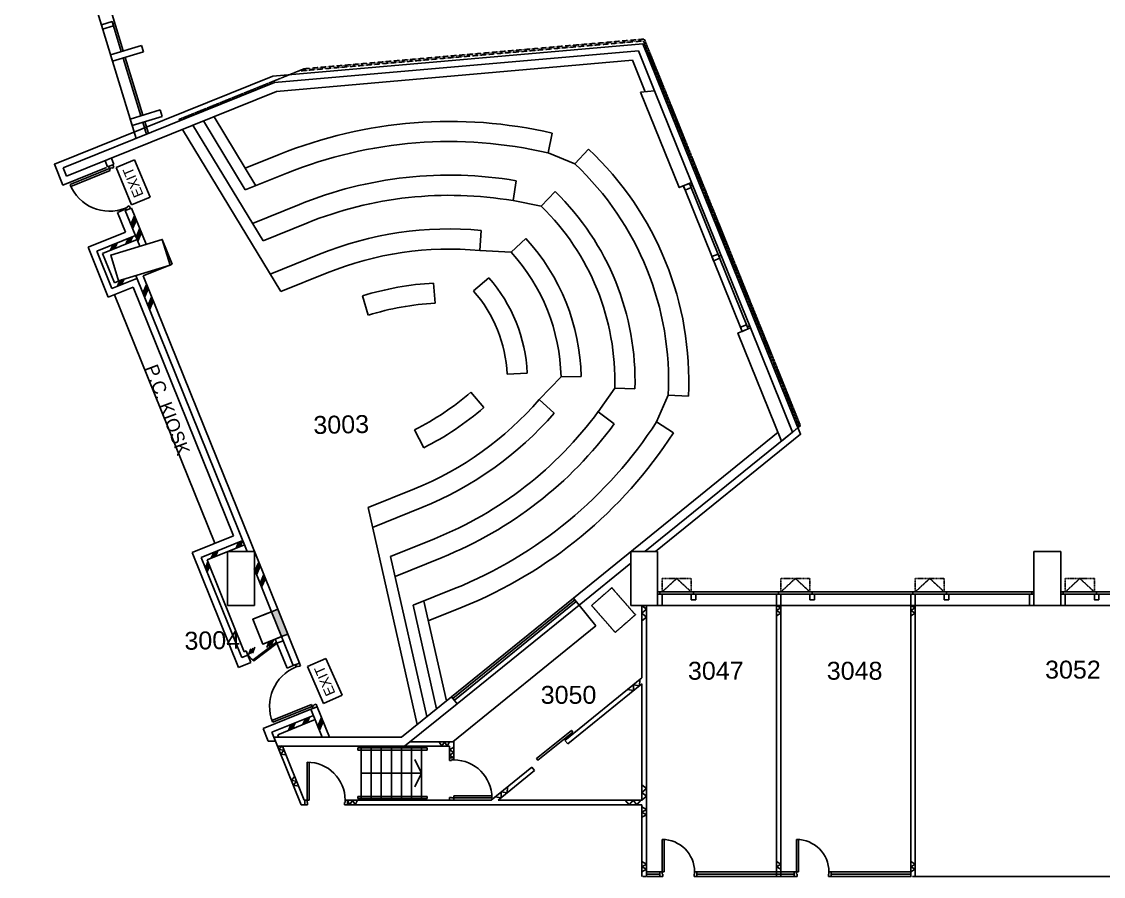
# Model space of a CAD drawing. Header units: millimetres. Extents: x 21381 to 114606, y 239 to 74283.
# Drawn here: x 72809 to 96956, y 23706 to 42787 of the extents above; entities that cross this region are included whole.
import ezdxf
from ezdxf.enums import TextEntityAlignment as Align

# ---------------------------------------------------------------- set-up
doc = ezdxf.new("R2010")
doc.units = ezdxf.units.MM
for name, pattern in [('DASHED2', [0.375, 0.25, -0.125]), ('HIDDEN2', [4.7625, 3.175, -1.5875]), ('HIDDENX2', [0.75, 0.5, -0.25])]:
    doc.linetypes.add(name, pattern=pattern)
for name, color, linetype in [('A-220-INTERNAL WALLS_PARTITIONS (GROUPED)', 8, 'Continuous'), ('COL-105 REV H', 8, 'Continuous'), ('DLN041_3', 8, 'Continuous'), ('DLN061__', 8, 'Continuous'), ('DLN210__', 8, 'Continuous'), ('DLN220__', 8, 'Continuous'), ('DLN240__', 8, 'Continuous'), ('DLN280__', 8, 'Continuous'), ('DLN314__', 8, 'Continuous'), ('DLN325__', 8, 'Continuous'), ('DLN580__', 8, 'Continuous'), ('DLN583__', 8, 'Continuous'), ('FIN', 8, 'Continuous'), ('FITDOOR', 8, 'Continuous'), ('FURNITURE', 8, 'Continuous')]:
    doc.layers.add(name, color=color, linetype=linetype)
doc.styles.add('ROMANS', font='swissl.ttf')
doc.styles.add('SWIS721LT750', font='swissl.ttf')

# ---------------------------------------------------------------- blocks, each defined once
blk = doc.blocks.new('A$C72770EC8')
at = {"layer": 'DLN314__'}
blk.add_line((0, 50), (0, 0), dxfattribs=at)
blk.add_lwpolyline([(-50, 200), (50, 200), (50, 50), (-50, 50)], close=True, dxfattribs=at)
blk = doc.blocks.new('FSEX-V01')
at = {"layer": 'DLN580__'}
for p, q in [((0, 300), (0, 0)), ((0, 300), (600, 300)), ((600, 300), (600, 0)), ((0, 0), (600, 0))]:
    blk.add_line(p, q, dxfattribs=at)
at = {"layer": 'DLN580__', "style": 'ROMANS'}
blk.add_text('EXIT', height=150, dxfattribs=at).set_placement((300, 150), align=Align.MIDDLE)
blk = doc.blocks.new('DR1CL2')
at = {"layer": 'FITDOOR'}
for p, q in [((50, 0), (0, 0)), ((0, 0), (0, -25)), ((50, 0), (50, -50)), ((12, -25), (0, -25)), ((0, -75), (0, -100)), ((12, -75), (0, -75)), ((62.5, -100), (0, -100)), ((62.5, -50), (50, -50)), ((62.5, -50), (62.5, -100))]:
    blk.add_line(p, q, dxfattribs=at)
blk = doc.blocks.new('DR1CD')
at = {"layer": 'FITDOOR'}
for p, q in [((0, 1), (45, 1)), ((0, 1), (0, 0)), ((45, 0), (45, 1)), ((0, 0), (45, 0))]:
    blk.add_line(p, q, dxfattribs=at)
blk = doc.blocks.new('DR1CM')
at = {"layer": 'FITDOOR'}
blk.add_arc((0, 0), 1, 0, 90, dxfattribs=at)
blk = doc.blocks.new('DR1CR2')
at = {"layer": 'FITDOOR'}
for p, q in [((-50, 0), (-50, -50)), ((-50, 0), (0, 0)), ((0, 0), (0, -25)), ((-62.5, -50), (-50, -50)), ((-62.5, -50), (-62.5, -100)), ((-62.5, -100), (0, -100)), ((-12, -25), (0, -25)), ((-12, -75), (0, -75)), ((0, -75), (0, -100))]:
    blk.add_line(p, q, dxfattribs=at)
blk = doc.blocks.new('950 door')
at = {"layer": 'FITDOOR', "xscale": -1, "rotation": 197.0000000012496}
for name, p in [('DR1CR2', (-219516, 55526)), ('DR1CL2', (-220520, 55219))]:
    blk.add_blockref(name, p, dxfattribs=at)
at = {"layer": 'FITDOOR', "xscale": -950.0000000000001, "yscale": 950.0000000000001, "zscale": 950, "rotation": 197.0000000012496}
blk.add_blockref('DR1CM', (-220472, 55234), dxfattribs=at)
at = {"layer": 'FITDOOR', "xscale": -1, "yscale": 950.0000000000001, "rotation": 197.0000000012496}
blk.add_blockref('DR1CD', (-220472, 55234), dxfattribs=at)

msp = doc.modelspace()

# ---------------------------------------------------------------- hatches: boundary and pattern name
at = {"layer": 'COL-105 REV H'}
h = msp.add_hatch(color=256, dxfattribs=at)
h.dxf.hatch_style = 1
h.paths.add_polyline_path([(78525, 29672), (78386, 29615), (78611, 29059), (78750, 29115)])

# ---------------------------------------------------------------- linework, layer by layer
msp.add_line((85251, 29764), (85251, 29764))
at = {"layer": 'A-220-INTERNAL WALLS_PARTITIONS (GROUPED)'}
for points in [[(86625, 41214), (86938, 41241), (87765, 39193), (87487, 39081), (86625, 41214)], [(89772, 33425), (90016, 33622), (89076, 35948), (88798, 35836), (89772, 33425)]]:
    msp.add_lwpolyline(points, dxfattribs=at)
at = {"layer": 'DLN061__'}
for p, q in [((75332, 38453), (75249, 38257)), ((75332, 38453), (75249, 38257)), ((75351, 38406), (75268, 38211)), ((75351, 38406), (75268, 38211)), ((75370, 38360), (75287, 38165)), ((75444, 38174), (75362, 37979)), ((75132, 37819), (75187, 37949)), ((75178, 37837), (75233, 37968)), ((75225, 37856), (75280, 37986)), ((75463, 38128), (75380, 37933)), ((75482, 38082), (75399, 37886)), ((74794, 37682), (74850, 37813)), ((74841, 37701), (74896, 37831)), ((74887, 37720), (74942, 37850)), ((74947, 36879), (75002, 37009)), ((74993, 36897), (75048, 37028)), ((75040, 36916), (75095, 37046)), ((75598, 36917), (75515, 36722)), ((75598, 36917), (75515, 36722)), ((75617, 36871), (75534, 36675)), ((75617, 36871), (75534, 36675)), ((75635, 36824), (75552, 36629)), ((75710, 36639), (75627, 36444)), ((75729, 36593), (75646, 36397)), ((75748, 36546), (75665, 36351)), ((77597, 31034), (77653, 31164)), ((77644, 31052), (77699, 31182)), ((77690, 31071), (77745, 31201)), ((77041, 30809), (77096, 30939)), ((77088, 30827), (77143, 30958)), ((77134, 30846), (77189, 30976)), ((76967, 30725), (76912, 30595)), ((76986, 30679), (76931, 30548)), ((78101, 30722), (78018, 30527)), ((78101, 30722), (78018, 30527)), ((78118, 30679), (78035, 30484)), ((78118, 30679), (78035, 30484)), ((77005, 30632), (76949, 30502)), ((78137, 30633), (78054, 30438)), ((78137, 30633), (78054, 30438)), ((78213, 30444), (78130, 30248)), ((78213, 30444), (78130, 30248)), ((78230, 30401), (78148, 30206)), ((78230, 30401), (78148, 30206)), ((78249, 30355), (78166, 30160)), ((78249, 30355), (78166, 30160)), ((86756, 29670), (86656, 29756)), ((89756, 29699), (89656, 29756)), ((92756, 29699), (92656, 29756)), ((86756, 29670), (86656, 29583)), ((86756, 29496), (86656, 29583)), ((86756, 29496), (86656, 29410)), ((89756, 29699), (89656, 29641)), ((89756, 29583), (89656, 29641)), ((89756, 29583), (89656, 29525)), ((92756, 29699), (92656, 29641)), ((92756, 29583), (92656, 29641)), ((92756, 29583), (92656, 29525)), ((78373, 28855), (78429, 28986)), ((78373, 28855), (78429, 28986)), ((77870, 28652), (77925, 28782)), ((77916, 28671), (77972, 28801)), ((77963, 28689), (78018, 28820)), ((78281, 28818), (78336, 28948)), ((78281, 28818), (78336, 28948)), ((78327, 28837), (78382, 28967)), ((78327, 28837), (78382, 28967)), ((86602, 27962), (86606, 28094)), ((86467, 27853), (86337, 27876)), ((86467, 27853), (86471, 27985)), ((86602, 27962), (86471, 27985)), ((78764, 26964), (78820, 27094)), ((78811, 26983), (78866, 27113)), ((78857, 27002), (78912, 27132)), ((79087, 27094), (79142, 27225)), ((79133, 27113), (79189, 27243)), ((79180, 27132), (79235, 27262)), ((79502, 27255), (79419, 27060)), ((79519, 27213), (79436, 27017)), ((79537, 27166), (79455, 26971)), ((78550, 26541), (78621, 26631)), ((82189, 26611), (82132, 26711)), ((82189, 26611), (82247, 26711)), ((82305, 26611), (82247, 26711)), ((82305, 26611), (82363, 26711)), ((82357, 26529), (82457, 26587)), ((78550, 26541), (78664, 26524)), ((78593, 26433), (78664, 26524)), ((78593, 26433), (78708, 26417)), ((82357, 26529), (82457, 26472)), ((82357, 26414), (82457, 26472)), ((82357, 26414), (82457, 26356)), ((78830, 25846), (78901, 25937)), ((78830, 25846), (78945, 25830)), ((78874, 25739), (78945, 25830)), ((78874, 25739), (78988, 25723)), ((83648, 25570), (83652, 25702)), ((86756, 25666), (86656, 25753)), ((86756, 25666), (86656, 25579)), ((80137, 25306), (80080, 25406)), ((80137, 25306), (80195, 25406)), ((80253, 25306), (80195, 25406)), ((80253, 25306), (80310, 25406)), ((83513, 25461), (83383, 25484)), ((83513, 25461), (83517, 25593)), ((83648, 25570), (83517, 25593)), ((86371, 25306), (86285, 25406)), ((86371, 25306), (86458, 25406)), ((86545, 25306), (86458, 25406)), ((86545, 25306), (86631, 25406)), ((86756, 25493), (86656, 25579)), ((86756, 25493), (86656, 25406)), ((86756, 25199), (86656, 25256)), ((86756, 25199), (86656, 25141)), ((86756, 25083), (86656, 25141)), ((86756, 25083), (86656, 25025)), ((86756, 23979), (86656, 24037)), ((86756, 23979), (86656, 23922)), ((86756, 23864), (86656, 23922)), ((89756, 23979), (89656, 24037)), ((89756, 23979), (89656, 23922)), ((89756, 23864), (89656, 23922)), ((92756, 23979), (92656, 24037)), ((92756, 23979), (92656, 23922)), ((92756, 23864), (92656, 23922)), ((86756, 23864), (86656, 23806)), ((92756, 23864), (92656, 23806))]:
    msp.add_line(p, q, dxfattribs=at)
at = {"layer": 'DLN210__'}
for p, q in [((72809, 48533), (75363, 40177)), ((74685, 43423), (75079, 42132)), ((74856, 42692), (75031, 42118)), ((86576, 42136), (78451, 41425)), ((86938, 41241), (86576, 42136)), ((75075, 41974), (75470, 40683)), ((75123, 41989), (75518, 40698)), ((86446, 41924), (78499, 41228)), ((86729, 41223), (86446, 41924)), ((73737, 39520), (78451, 41425)), ((73812, 39335), (78499, 41228)), ((75514, 40540), (75596, 40271)), ((75562, 40555), (75643, 40290)), ((73812, 39335), (73737, 39520)), ((74729, 39544), (74869, 39600)), ((75123, 38570), (75262, 38626)), ((89904, 33900), (90016, 33622)), ((89694, 33619), (85126, 29919)), ((90016, 33622), (86724, 30956)), ((86406, 30699), (85251, 29764)), ((87006, 30056), (95406, 30056)), ((87006, 30006), (88156, 30006)), ((88156, 30006), (89656, 30006)), ((89756, 30006), (90406, 30006)), ((90506, 30006), (91156, 30006)), ((91156, 30006), (92656, 30006)), ((92756, 30006), (93406, 30006)), ((93506, 30006), (94156, 30006)), ((94156, 30006), (95406, 30006)), ((96006, 30056), (104406, 30056)), ((96006, 30006), (104406, 30006)), ((85126, 29919), (82406, 27717)), ((85157, 29880), (82437, 27678)), ((85189, 29842), (82469, 27639)), ((85251, 29764), (85126, 29919)), ((87006, 29756), (95406, 29756)), ((96006, 29756), (104406, 29756)), ((78525, 29672), (78386, 29615)), ((78472, 29003), (78611, 29059)), ((82406, 27717), (81287, 26811)), ((82531, 27561), (81357, 26611)), ((82531, 27561), (82406, 27717)), ((78395, 26923), (79323, 27298)), ((79266, 27437), (79406, 27493)), ((78526, 26868), (79360, 27205)), ((78395, 26923), (79049, 25306)), ((78395, 26923), (78476, 26723)), ((81287, 26811), (78441, 26811)), ((78526, 26868), (78549, 26811)), ((81287, 26811), (79519, 26811)), ((81357, 26611), (78522, 26611)), ((78630, 26611), (79116, 25406)), ((81357, 26611), (79600, 26611))]:
    msp.add_line(p, q, dxfattribs=at)
at = {"layer": 'DLN210__', "linetype": 'HIDDENX2'}
for points in [[(76308, 40599), (79113, 41734), (86710, 42398), (90196, 33768), (89558, 33251)], [(78993, 41685), (86689, 42358), (90169, 33746)]]:
    msp.add_lwpolyline(points, dxfattribs=at)
at = {"layer": 'DLN220__'}
for p, q in [((74673, 39683), (74729, 39544)), ((74812, 39739), (74869, 39600)), ((75123, 38570), (75444, 37776)), ((75262, 38626), (75589, 37818)), ((74486, 37666), (75348, 38014)), ((74617, 37611), (75385, 37921)), ((75947, 37927), (76171, 37373)), ((74486, 37666), (74824, 36829)), ((74617, 37611), (74880, 36959)), ((75520, 37110), (76171, 37373)), ((75381, 37054), (74824, 36829)), ((74880, 36959), (75025, 37018)), ((75355, 37119), (77844, 30956)), ((75520, 37110), (78525, 29672)), ((77745, 31201), (76818, 30827)), ((77783, 31108), (76948, 30771)), ((76818, 30827), (77684, 28685)), ((76948, 30771), (77776, 28722)), ((77996, 30581), (78386, 29615)), ((86656, 29756), (86656, 28135)), ((86756, 29756), (86756, 23706)), ((89656, 29756), (89656, 23706)), ((89756, 29756), (89756, 23706)), ((92656, 29756), (92656, 23706)), ((92756, 29756), (92756, 23706)), ((78386, 29615), (78525, 29672)), ((78472, 29003), (78611, 29059)), ((78509, 28910), (78472, 29003)), ((78611, 29059), (78750, 29115)), ((78611, 29059), (78873, 28410)), ((78750, 29115), (79012, 28466)), ((77776, 28722), (77823, 28741)), ((77860, 28648), (77823, 28741)), ((78509, 28910), (78648, 28966)), ((77684, 28685), (77721, 28592)), ((77721, 28592), (77860, 28648)), ((78873, 28410), (79012, 28466)), ((86656, 28135), (84937, 26742)), ((86656, 28006), (85000, 26665)), ((86656, 28006), (86656, 25406)), ((79266, 27437), (79519, 26811)), ((79406, 27493), (79681, 26811)), ((81357, 26611), (82357, 26611)), ((81481, 26711), (82457, 26711)), ((82357, 26356), (82357, 26611)), ((82457, 26356), (82457, 26711)), ((84937, 26742), (85000, 26665)), ((82457, 26356), (82357, 26356)), ((84198, 26145), (83287, 25406)), ((84198, 26145), (84261, 26067)), ((84261, 26067), (83446, 25406)), ((79130, 25406), (79116, 25406)), ((79130, 25406), (79130, 25306)), ((80080, 25406), (80080, 25306)), ((80080, 25406), (80080, 25306)), ((83287, 25406), (80080, 25406)), ((82457, 25406), (82357, 25406)), ((82457, 25406), (82357, 25406)), ((86656, 25406), (83446, 25406)), ((79130, 25306), (79049, 25306)), ((80416, 25306), (80080, 25306)), ((86656, 25306), (80080, 25306)), ((86656, 25306), (86656, 23706)), ((87056, 23806), (86756, 23806)), ((87056, 23756), (86756, 23756)), ((87056, 23706), (86756, 23706)), ((90056, 23806), (87881, 23806)), ((87881, 23806), (87881, 23706)), ((90056, 23756), (87881, 23756)), ((90056, 23706), (87881, 23706)), ((89756, 23706), (89656, 23706)), ((90056, 23806), (89756, 23806)), ((90056, 23756), (89756, 23756)), ((90056, 23706), (89756, 23706)), ((92656, 23806), (90881, 23806)), ((90881, 23806), (90881, 23706)), ((92656, 23756), (90881, 23756)), ((92656, 23706), (90881, 23706)), ((92756, 23706), (98656, 23706))]:
    msp.add_line(p, q, dxfattribs=at)
at = {"layer": 'DLN220__', "linetype": 'HIDDENX2'}
for p, q in [((86756, 23706), (86656, 23706)), ((92656, 23706), (92756, 23706))]:
    msp.add_line(p, q, dxfattribs=at)
at = {"layer": 'DLN220__'}
for points in [[(78386, 29615), (78611, 29059)], [(78525, 29672), (78750, 29115)]]:
    msp.add_lwpolyline(points, dxfattribs=at)
msp.add_lwpolyline([(85113, 26927), (85081, 26966), (84304, 26336), (84335, 26298)], close=True, dxfattribs=at)
at = {"layer": 'DLN240__'}
for p, q in [((84654, 40297), (84559, 39858)), ((84559, 39858), (85158, 39611)), ((85463, 39941), (85158, 39611)), ((78560, 39820), (77801, 39514)), ((78728, 39403), (77802, 39029)), ((83845, 39236), (83779, 38791)), ((84719, 38992), (84408, 38668)), ((79009, 38708), (77961, 38284)), ((83779, 38791), (84408, 38668)), ((79178, 38291), (78197, 37894)), ((83065, 38128), (83036, 37678)), ((84065, 37944), (83735, 37639)), ((83036, 37678), (83735, 37639)), ((79459, 37595), (78356, 37150)), ((79627, 37178), (78592, 36760)), ((82006, 36950), (82037, 36501)), ((83237, 37070), (82898, 36774)), ((80548, 36234), (80418, 36664)), ((84097, 34942), (83648, 34920)), ((84365, 34353), (84850, 34858)), ((85300, 34867), (84850, 34858)), ((85682, 34080), (86049, 34606)), ((86499, 34589), (86049, 34606)), ((83128, 34173), (82838, 34518)), ((84698, 34050), (84365, 34353)), ((87244, 34448), (86984, 33855)), ((87693, 34423), (87244, 34448)), ((86039, 33806), (85682, 34080)), ((87358, 33604), (86984, 33855)), ((81582, 33676), (81787, 33275)), ((81575, 32357), (80541, 31939)), ((81744, 31939), (80642, 31494)), ((82025, 31244), (81045, 30848)), ((82193, 30827), (81146, 30404)), ((82474, 30131), (81549, 29758)), ((82643, 29714), (81885, 29408)), ((85251, 29764), (85629, 29298)), ((85629, 29298), (82434, 26711)), ((81863, 26576), (80313, 26576)), ((80313, 26526), (80313, 26576)), ((80388, 25406), (80388, 26611)), ((80613, 25406), (80613, 26611)), ((80838, 25406), (80838, 26611)), ((81063, 25406), (81063, 26611)), ((81288, 25406), (81288, 26611)), ((81513, 25406), (81513, 26611)), ((81738, 25406), (81738, 26611)), ((81863, 26526), (81863, 26576)), ((81863, 26526), (80313, 26526)), ((81738, 26008), (81586, 26314)), ((81738, 26008), (80388, 26008)), ((81738, 26008), (81586, 25703)), ((81863, 25491), (80313, 25491)), ((80313, 25441), (80313, 25491)), ((81863, 25441), (80313, 25441)), ((81863, 25441), (81863, 25491))]:
    msp.add_line(p, q, dxfattribs=at)
for points in [[(77802, 39029), (76869, 40570)], [(78037, 39124), (77104, 40665)], [(78592, 36760), (76399, 40380)], [(78197, 37894), (76634, 40475)], [(80541, 31939), (81640, 27097)], [(81045, 30848), (81857, 27272)], [(81549, 29758), (82073, 27447)], [(81784, 29852), (82290, 27623)]]:
    msp.add_lwpolyline(points, dxfattribs=at)
at = {"layer": 'DLN240__', "linetype": 'HIDDENX2', "ltscale": 0.1}
msp.add_lwpolyline([(86059, 29152), (86510, 29547), (85983, 30149), (85532, 29754)], close=True, dxfattribs=at)
at = {"layer": 'DLN240__'}
for centre, radius, start, end in [((82362, 30410), 10150, 76.9499, 112), ((82362, 30410), 9700, 76.9104, 112), ((80601, 34767), 7100, 357.2192, 46.7808), ((80601, 34767), 6650, 357.2465, 46.7535), ((82362, 30410), 8950, 80.46, 112), ((82362, 30410), 8500, 80.4047, 112), ((80601, 34767), 5900, 358.2646, 45.7354), ((80601, 34767), 5450, 358.3047, 45.6953), ((82362, 30410), 7750, 84.7994, 112), ((80601, 34767), 4700, 1.2164, 42.5278), ((82362, 30410), 7300, 84.705, 112), ((80601, 34767), 4250, 1.2164, 42.5008), ((82362, 30410), 6550, 93.1176, 107.2662), ((80601, 34767), 3500, 2.8605, 41.1395), ((80601, 34767), 3050, 2.8605, 41.1395), ((82362, 30410), 6100, 93.0531, 107.2983), ((78841, 39125), 7300, 292, 319.1772), ((78841, 39125), 6100, 296.7017, 310.9469), ((78841, 39125), 7750, 292, 319.0897), ((78841, 39125), 6550, 296.7338, 310.8824), ((78841, 39125), 8500, 292, 323.5953), ((78841, 39125), 8950, 292, 323.54), ((78841, 39125), 9700, 292, 327.0896), ((78841, 39125), 10150, 292, 327.0501)]:
    msp.add_arc(centre, radius, start, end, dxfattribs=at)
at = {"layer": 'DLN280__'}
for p, q in [((78006, 29756), (78006, 30956)), ((86406, 30956), (86406, 29756)), ((87006, 30956), (86406, 30956)), ((87006, 29756), (87006, 30956)), ((95406, 30956), (95406, 29756)), ((96006, 30956), (95406, 30956)), ((96006, 29756), (96006, 30956)), ((85251, 29764), (82531, 27561)), ((86406, 29756), (87006, 29756)), ((95406, 29756), (96006, 29756))]:
    msp.add_line(p, q, dxfattribs=at)
for points in [[(74974, 37003), (76122, 37354), (75947, 37927), (74799, 37576)], [(74974, 37003), (76122, 37354), (75947, 37927), (74799, 37576)], [(74974, 37003), (76122, 37354), (75947, 37927), (74799, 37576)], [(74974, 37003), (76122, 37354), (75947, 37927), (74799, 37576)], [(77406, 30956), (77406, 29756), (78006, 29756), (78006, 30956)], [(77406, 30956), (77406, 29756), (78006, 29756), (78006, 30956)], [(77406, 30956), (77406, 29756), (78006, 29756), (78006, 30956)]]:
    msp.add_lwpolyline(points, close=True, dxfattribs=at)
at = {"layer": 'DLN314__'}
for p, q in [((74841, 42739), (74889, 42754)), ((74792, 42045), (75484, 42256)), ((74836, 41901), (74792, 42045)), ((75528, 42113), (74836, 41901)), ((75484, 42256), (75528, 42113)), ((75231, 40610), (75900, 40815)), ((75900, 40815), (75944, 40671)), ((75275, 40467), (75231, 40610)), ((75944, 40671), (75275, 40467)), ((87056, 30006), (87056, 30056)), ((87806, 30006), (87806, 30056)), ((89706, 30006), (89706, 30056)), ((90456, 30006), (90456, 30056)), ((92706, 30006), (92706, 30056)), ((93456, 30006), (93456, 30056)), ((95356, 30006), (95356, 30056)), ((96056, 30006), (96056, 30056)), ((96806, 30006), (96806, 30056))]:
    msp.add_line(p, q, dxfattribs=at)
for points in [[(74856, 42692), (74617, 42619), (74588, 42714), (74827, 42787)], [(87006, 29756), (87106, 29756), (87106, 30006), (87006, 30006)], [(87856, 29881), (87756, 29881), (87756, 30006), (87856, 30006)], [(89656, 29756), (89756, 29756), (89756, 30006), (89656, 30006)], [(90506, 29881), (90406, 29881), (90406, 30006), (90506, 30006)], [(92656, 29756), (92756, 29756), (92756, 30006), (92656, 30006)], [(93506, 29881), (93406, 29881), (93406, 30006), (93506, 30006)], [(95306, 29756), (95406, 29756), (95406, 30006), (95306, 30006)], [(96006, 29756), (96106, 29756), (96106, 30006), (96006, 30006)], [(96856, 29881), (96756, 29881), (96756, 30006), (96856, 30006)]]:
    msp.add_lwpolyline(points, close=True, dxfattribs=at)
at = {"layer": 'DLN314__', "linetype": 'HIDDEN2', "ltscale": 0.05}
for points in [[(87756, 30056), (87106, 30056), (87106, 30356), (87756, 30356)], [(90406, 30056), (89756, 30056), (89756, 30356), (90406, 30356)], [(93406, 30056), (92756, 30056), (92756, 30356), (93406, 30356)], [(96756, 30056), (96106, 30056), (96106, 30356), (96756, 30356)]]:
    msp.add_lwpolyline(points, close=True, dxfattribs=at)
for points in [[(87756, 30056), (87431, 30356), (87106, 30056)], [(90406, 30056), (90081, 30356), (89756, 30056)], [(93406, 30056), (93081, 30356), (92756, 30056)], [(96756, 30056), (96431, 30356), (96106, 30056)]]:
    msp.add_lwpolyline(points, dxfattribs=at)
at = {"layer": 'DLN325__'}
for p, q in [((87056, 23806), (87056, 23706)), ((90056, 23806), (90056, 23706))]:
    msp.add_line(p, q, dxfattribs=at)
at = {"layer": 'DLN325__', "linetype": 'DASHED2'}
msp.add_lwpolyline([(78611, 29059), (78386, 29615), (77969, 29447), (78194, 28890)], close=True, dxfattribs=at)
at = {"layer": 'DLN325__'}
for points in [[(78611, 29059), (78386, 29615), (77969, 29447), (78194, 28890)], [(78511, 28913), (77992, 28521), (77977, 28541), (78496, 28933)]]:
    msp.add_lwpolyline(points, close=True, dxfattribs=at)
msp.add_arc((78255, 28929), 485, 215.4036, 237.1796, dxfattribs=at)
at = {"layer": 'DLN583__'}
for p, q in [((89030, 35929), (87719, 39174)), ((89076, 35948), (87765, 39193)), ((88891, 35873), (87580, 39118))]:
    msp.add_line(p, q, dxfattribs=at)
at = {"layer": 'FIN'}
for p, q in [((75102, 38591), (74949, 38529)), ((74949, 38529), (75127, 38087)), ((75127, 38087), (74291, 37749)), ((74291, 37749), (74742, 36634)), ((74742, 36634), (75298, 36859)), ((75298, 36859), (77540, 31309)), ((77540, 31309), (76613, 30935)), ((76613, 30935), (77648, 28371)), ((78509, 28910), (78734, 28354)), ((77648, 28371), (77926, 28484)), ((78873, 28410), (78734, 28354)), ((78200, 27006), (79266, 27437)), ((78200, 27006), (78314, 26723)), ((78476, 26723), (78314, 26723))]:
    msp.add_line(p, q, dxfattribs=at)
for points in [[(74704, 39534), (73729, 39140), (73542, 39603), (78416, 41572), (86674, 42295), (90197, 33575), (86962, 30956)], [(77860, 28648), (77926, 28484)]]:
    msp.add_lwpolyline(points, dxfattribs=at)
at = {"layer": 'FITDOOR'}
for p, q in [((82382, 26356), (82357, 26356)), ((82357, 26294), (82357, 26356)), ((82382, 26344), (82382, 26356)), ((82432, 26344), (82432, 26356)), ((82457, 26356), (82432, 26356)), ((82457, 26306), (82457, 26356)), ((79180, 25406), (79180, 26256)), ((79225, 26256), (79225, 25406)), ((82407, 26294), (82357, 26294)), ((82407, 26294), (82407, 26306)), ((82457, 26306), (82407, 26306)), ((79180, 25406), (79130, 25406)), ((79130, 25406), (79130, 25381)), ((79142, 25381), (79130, 25381)), ((79180, 25406), (79180, 25356)), ((79225, 25406), (79180, 25406)), ((79192, 25356), (79180, 25356)), ((79192, 25356), (79192, 25306)), ((80017, 25356), (80030, 25356)), ((80017, 25356), (80017, 25306)), ((80030, 25406), (80030, 25356)), ((80030, 25406), (80080, 25406)), ((80068, 25381), (80080, 25381)), ((80080, 25406), (80080, 25381)), ((82407, 25469), (82357, 25469)), ((82357, 25469), (82357, 25406)), ((82382, 25406), (82357, 25406)), ((82382, 25418), (82382, 25406)), ((82407, 25469), (82407, 25456)), ((82457, 25456), (82407, 25456)), ((82432, 25418), (82432, 25406)), ((82457, 25406), (82432, 25406)), ((82457, 25501), (82457, 25456)), ((83307, 25501), (82457, 25501)), ((82457, 25456), (82457, 25406)), ((83307, 25456), (82457, 25456)), ((83307, 25501), (83307, 25456)), ((79130, 25331), (79130, 25306)), ((79142, 25331), (79130, 25331)), ((79192, 25306), (79130, 25306)), ((80017, 25306), (80080, 25306)), ((80068, 25331), (80080, 25331)), ((80080, 25331), (80080, 25306)), ((87151, 24531), (87106, 24531)), ((87106, 23806), (87106, 24531)), ((87151, 24531), (87151, 23806)), ((90106, 23806), (90106, 24531)), ((90151, 24531), (90151, 23806)), ((87106, 23806), (87056, 23806)), ((87056, 23806), (87056, 23781)), ((87068, 23781), (87056, 23781)), ((87056, 23731), (87056, 23706)), ((87068, 23731), (87056, 23731)), ((87119, 23706), (87056, 23706)), ((87106, 23806), (87106, 23756)), ((87151, 23806), (87106, 23806)), ((87119, 23756), (87106, 23756)), ((87119, 23756), (87119, 23706)), ((87819, 23756), (87831, 23756)), ((87819, 23756), (87819, 23706)), ((87819, 23706), (87881, 23706)), ((87831, 23806), (87831, 23756)), ((87831, 23806), (87881, 23806)), ((87869, 23781), (87881, 23781)), ((87869, 23731), (87881, 23731)), ((87881, 23806), (87881, 23781)), ((87881, 23731), (87881, 23706)), ((90106, 23806), (90056, 23806)), ((90056, 23806), (90056, 23781)), ((90068, 23781), (90056, 23781)), ((90056, 23731), (90056, 23706)), ((90068, 23731), (90056, 23731)), ((90119, 23706), (90056, 23706)), ((90106, 23806), (90106, 23756)), ((90151, 23806), (90106, 23806)), ((90119, 23756), (90106, 23756)), ((90119, 23756), (90119, 23706)), ((90819, 23756), (90831, 23756)), ((90819, 23756), (90819, 23706)), ((90819, 23706), (90881, 23706)), ((90831, 23806), (90831, 23756)), ((90831, 23806), (90881, 23806)), ((90869, 23781), (90881, 23781)), ((90869, 23731), (90881, 23731)), ((90881, 23806), (90881, 23781)), ((90881, 23731), (90881, 23706))]:
    msp.add_line(p, q, dxfattribs=at)
for centre, radius in [((79180, 25406), 850), ((82457, 25456), 850), ((87106, 23806), 725), ((90106, 23806), 725)]:
    msp.add_arc(centre, radius, 0, 90, dxfattribs=at)
at = {"layer": 'FURNITURE'}
msp.add_line((74880, 36690), (77123, 31141), dxfattribs=at)

# ---------------------------------------------------------------- block references
at = {"layer": 'DLN314__'}
for name, p, rotation in [('950 door', (38961, -184941), 275.0000011247616), ('A$C72770EC8', (87784, 39147), 111.9999999987316), ('A$C72770EC8', (88421, 37571), 111.9999999987316), ('A$C72770EC8', (89058, 35994), 111.9999999987316)]:
    msp.add_blockref(name, p, dxfattribs=dict(at, rotation=rotation))
at = {"layer": 'DLN314__', "xscale": -1, "rotation": 309.0000011284471}
msp.add_blockref('950 door', (-102379, 164081), dxfattribs=at)
at = {"layer": 'DLN580__', "xscale": 1.499999999995768, "yscale": 1.499999999995768, "zscale": 1.499999999995768, "rotation": 112.5954629088717}
msp.add_blockref('FSEX-V01', (75677, 38870), dxfattribs=at)
at = {"layer": 'DLN583__', "xscale": 1.499999999997737, "yscale": 1.499999999997737, "zscale": 1.499999999997737, "rotation": 113.6641411410382}
msp.add_blockref('FSEX-V01', (79962, 27748), dxfattribs=at)

# ---------------------------------------------------------------- texts
at = {"layer": 'DLN041_3', "style": 'SWIS721LT750'}
for s, rotation, p in [('3003', 1.1843, (79325, 33581)), ('3004', 1.1843, (76447, 28763)), ('3047', 0.0512, (87683, 28096)), ('3048', 0.0512, (90782, 28096)), ('3052', 0.0512, (95655, 28121)), ('3050', 0.0512, (84396, 27558))]:
    msp.add_text(s, height=400, rotation=rotation, dxfattribs=at).set_placement(p)
at = {"layer": 'FURNITURE', "insert": (75551, 35062), "char_height": 300, "width": 3567.17, "attachment_point": 7, "rotation": 290.3674, "style": 'SWIS721LT750'}
msp.add_mtext('{\\fUnivers|b0|i0|c0|p34;P.C. KIOSK}', dxfattribs=at)

doc.saveas('drawing.dxf')
